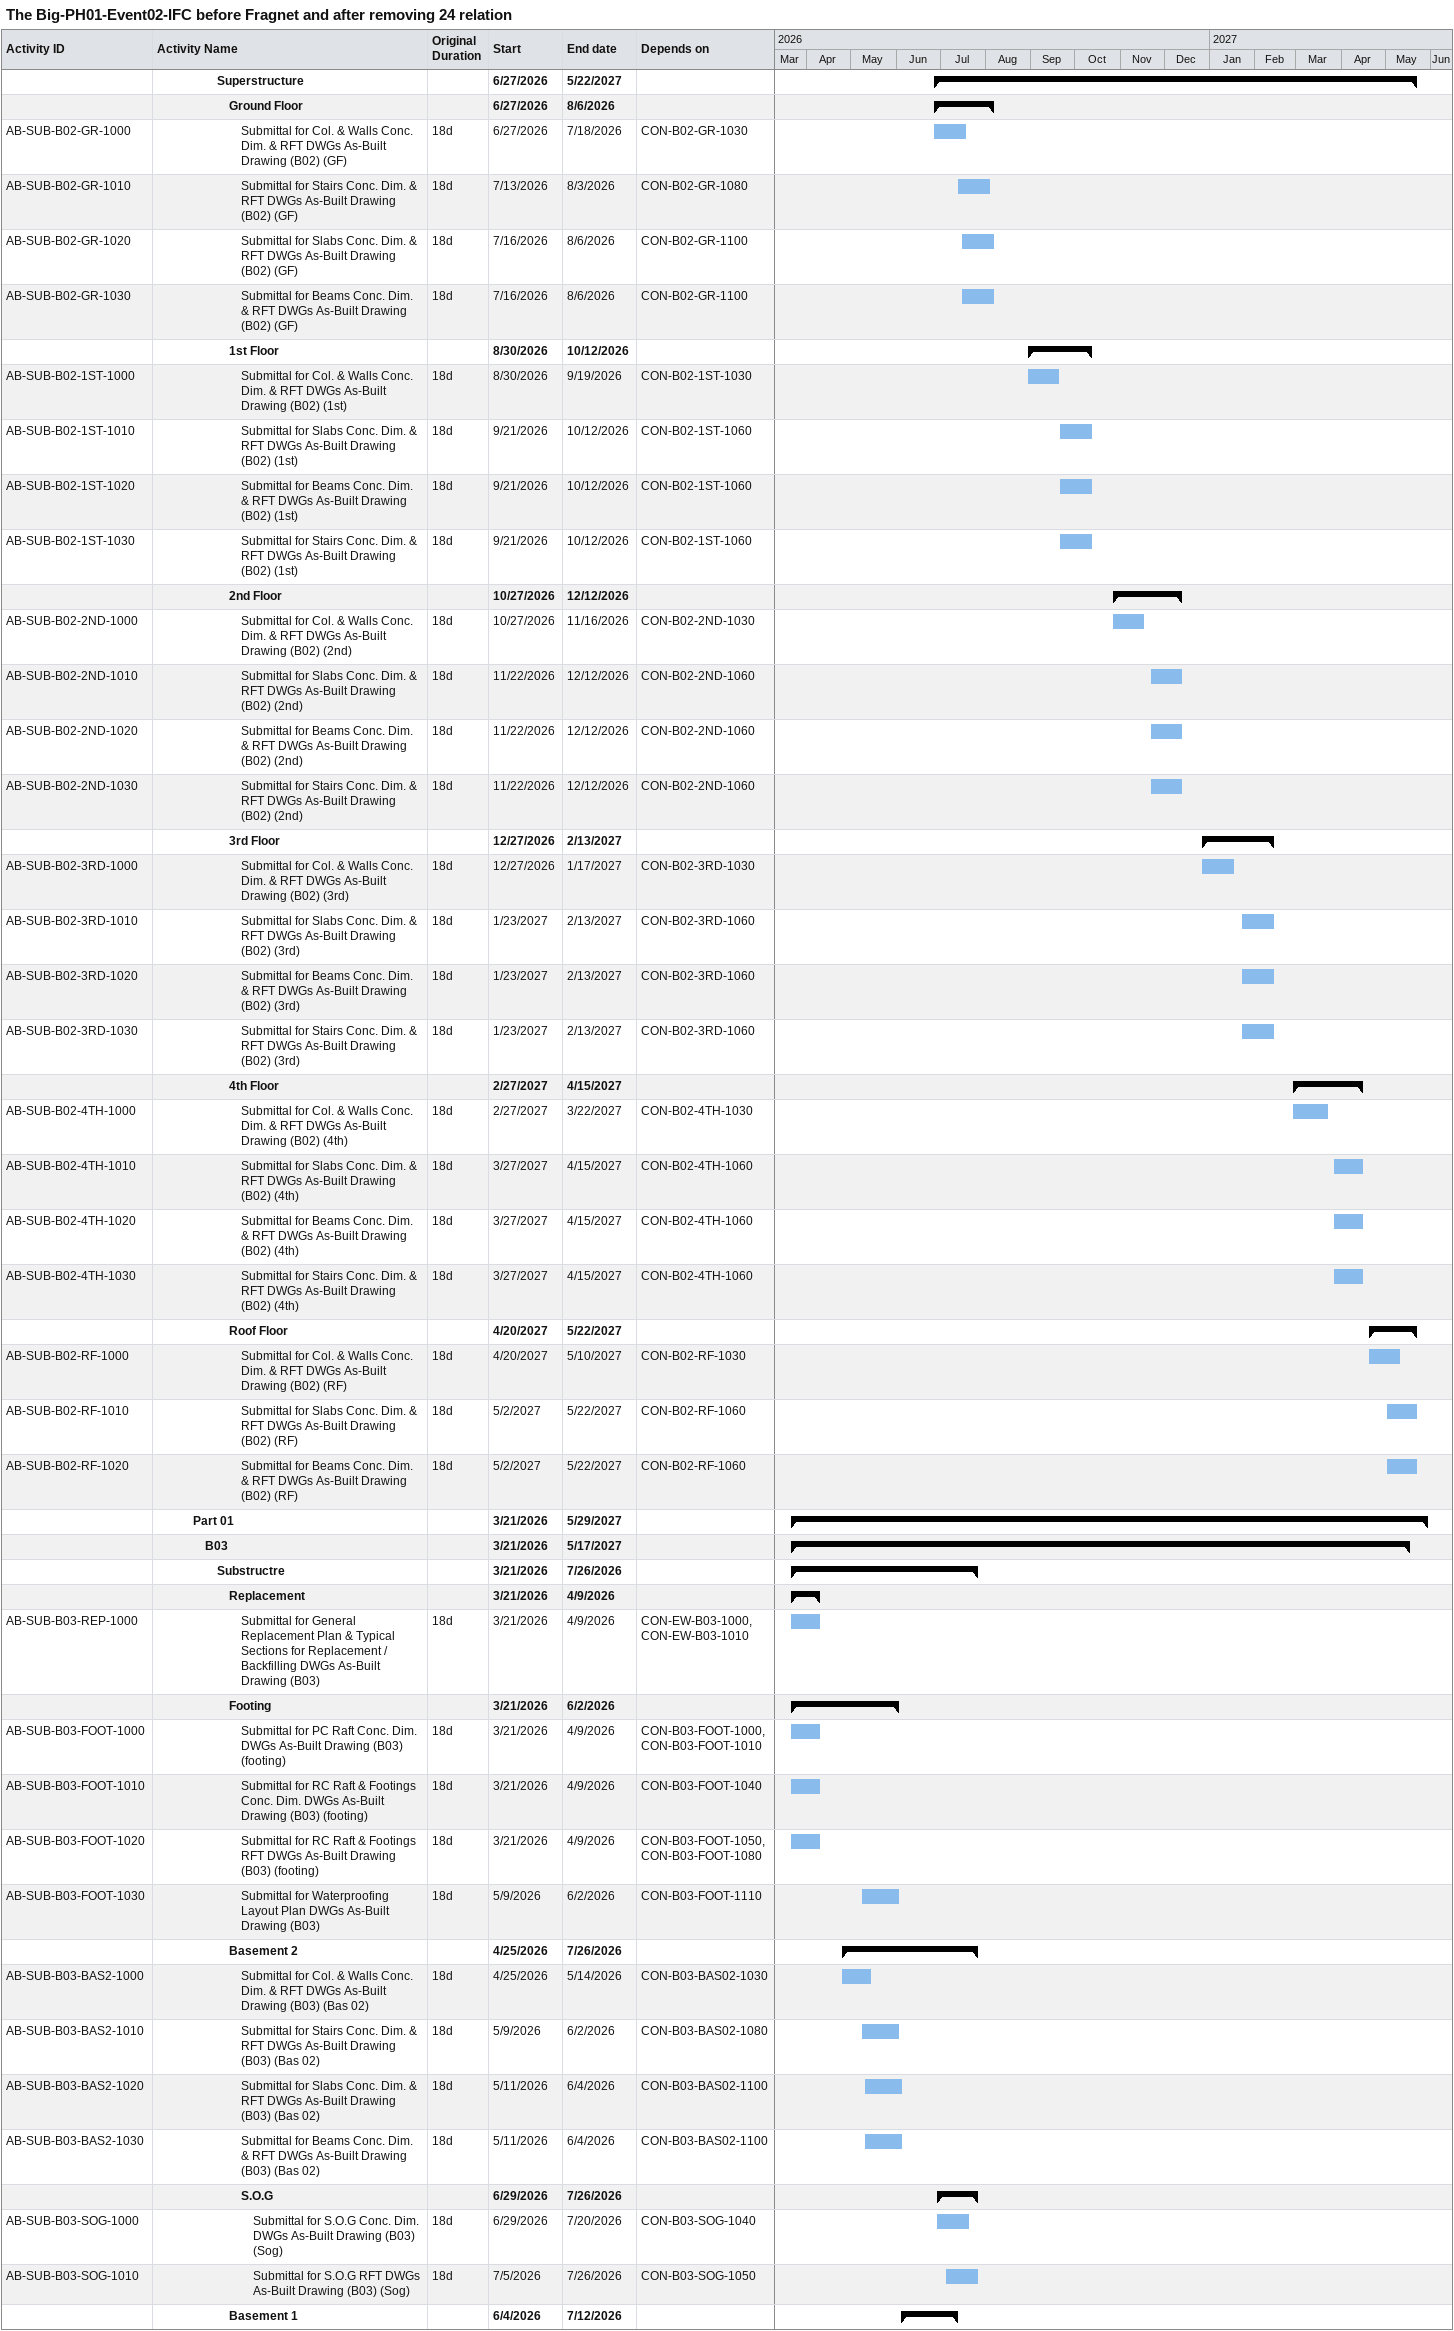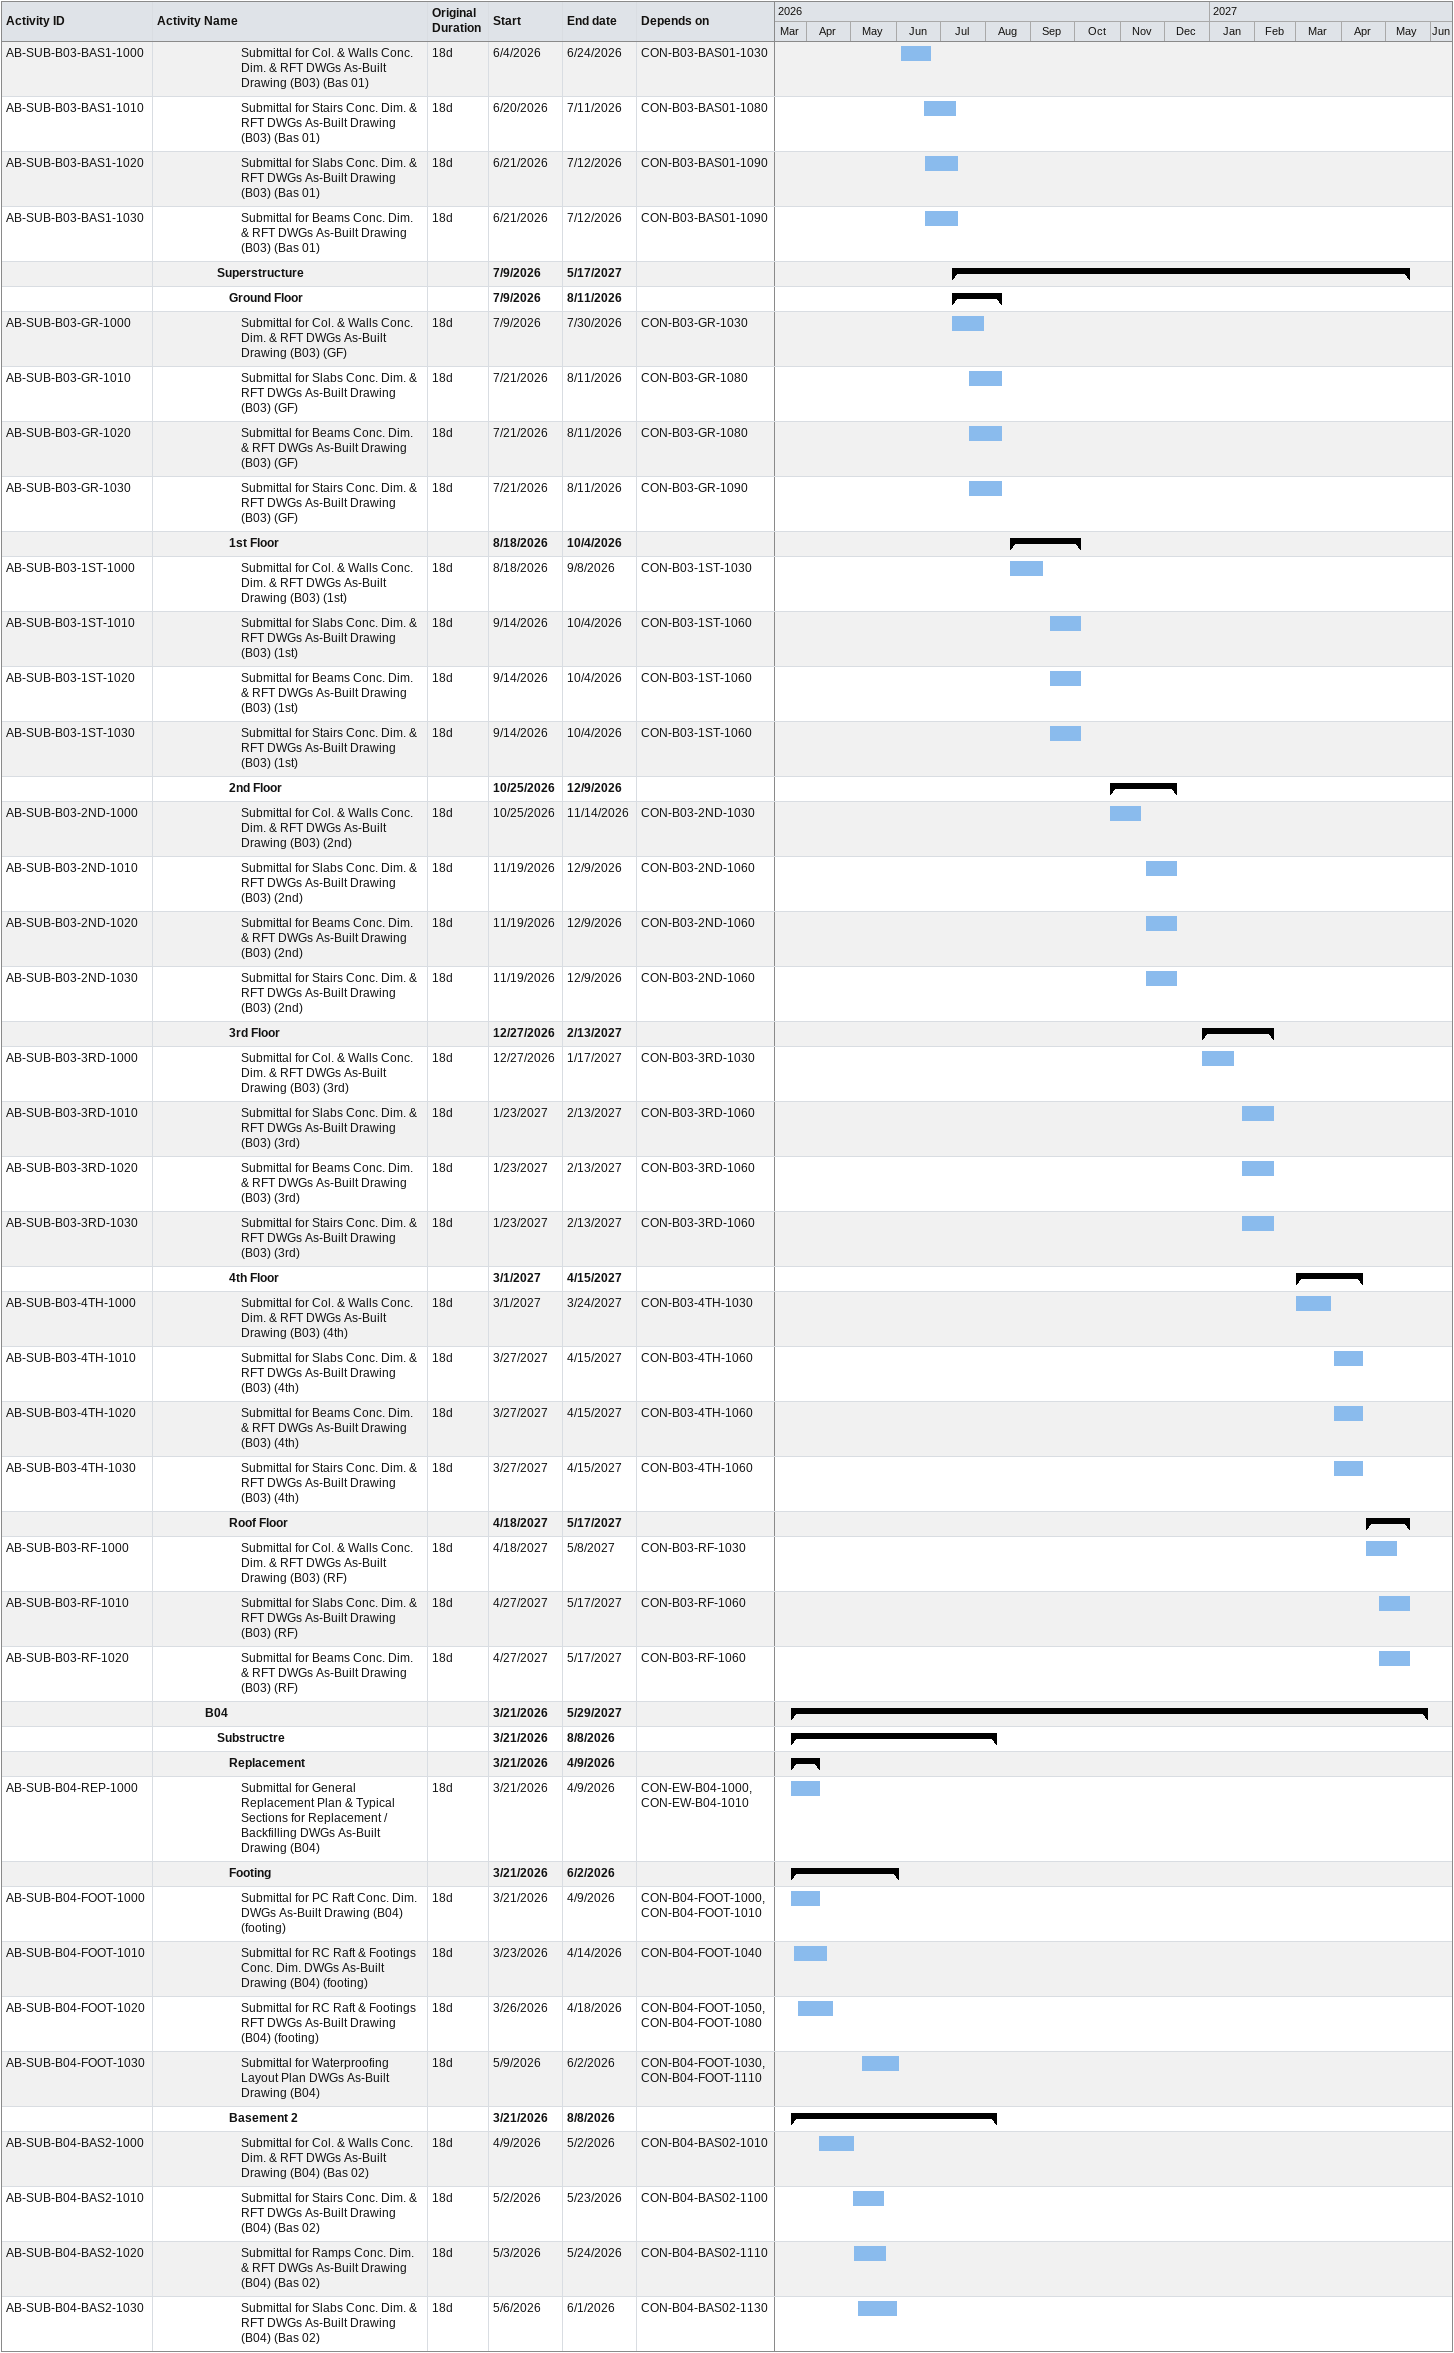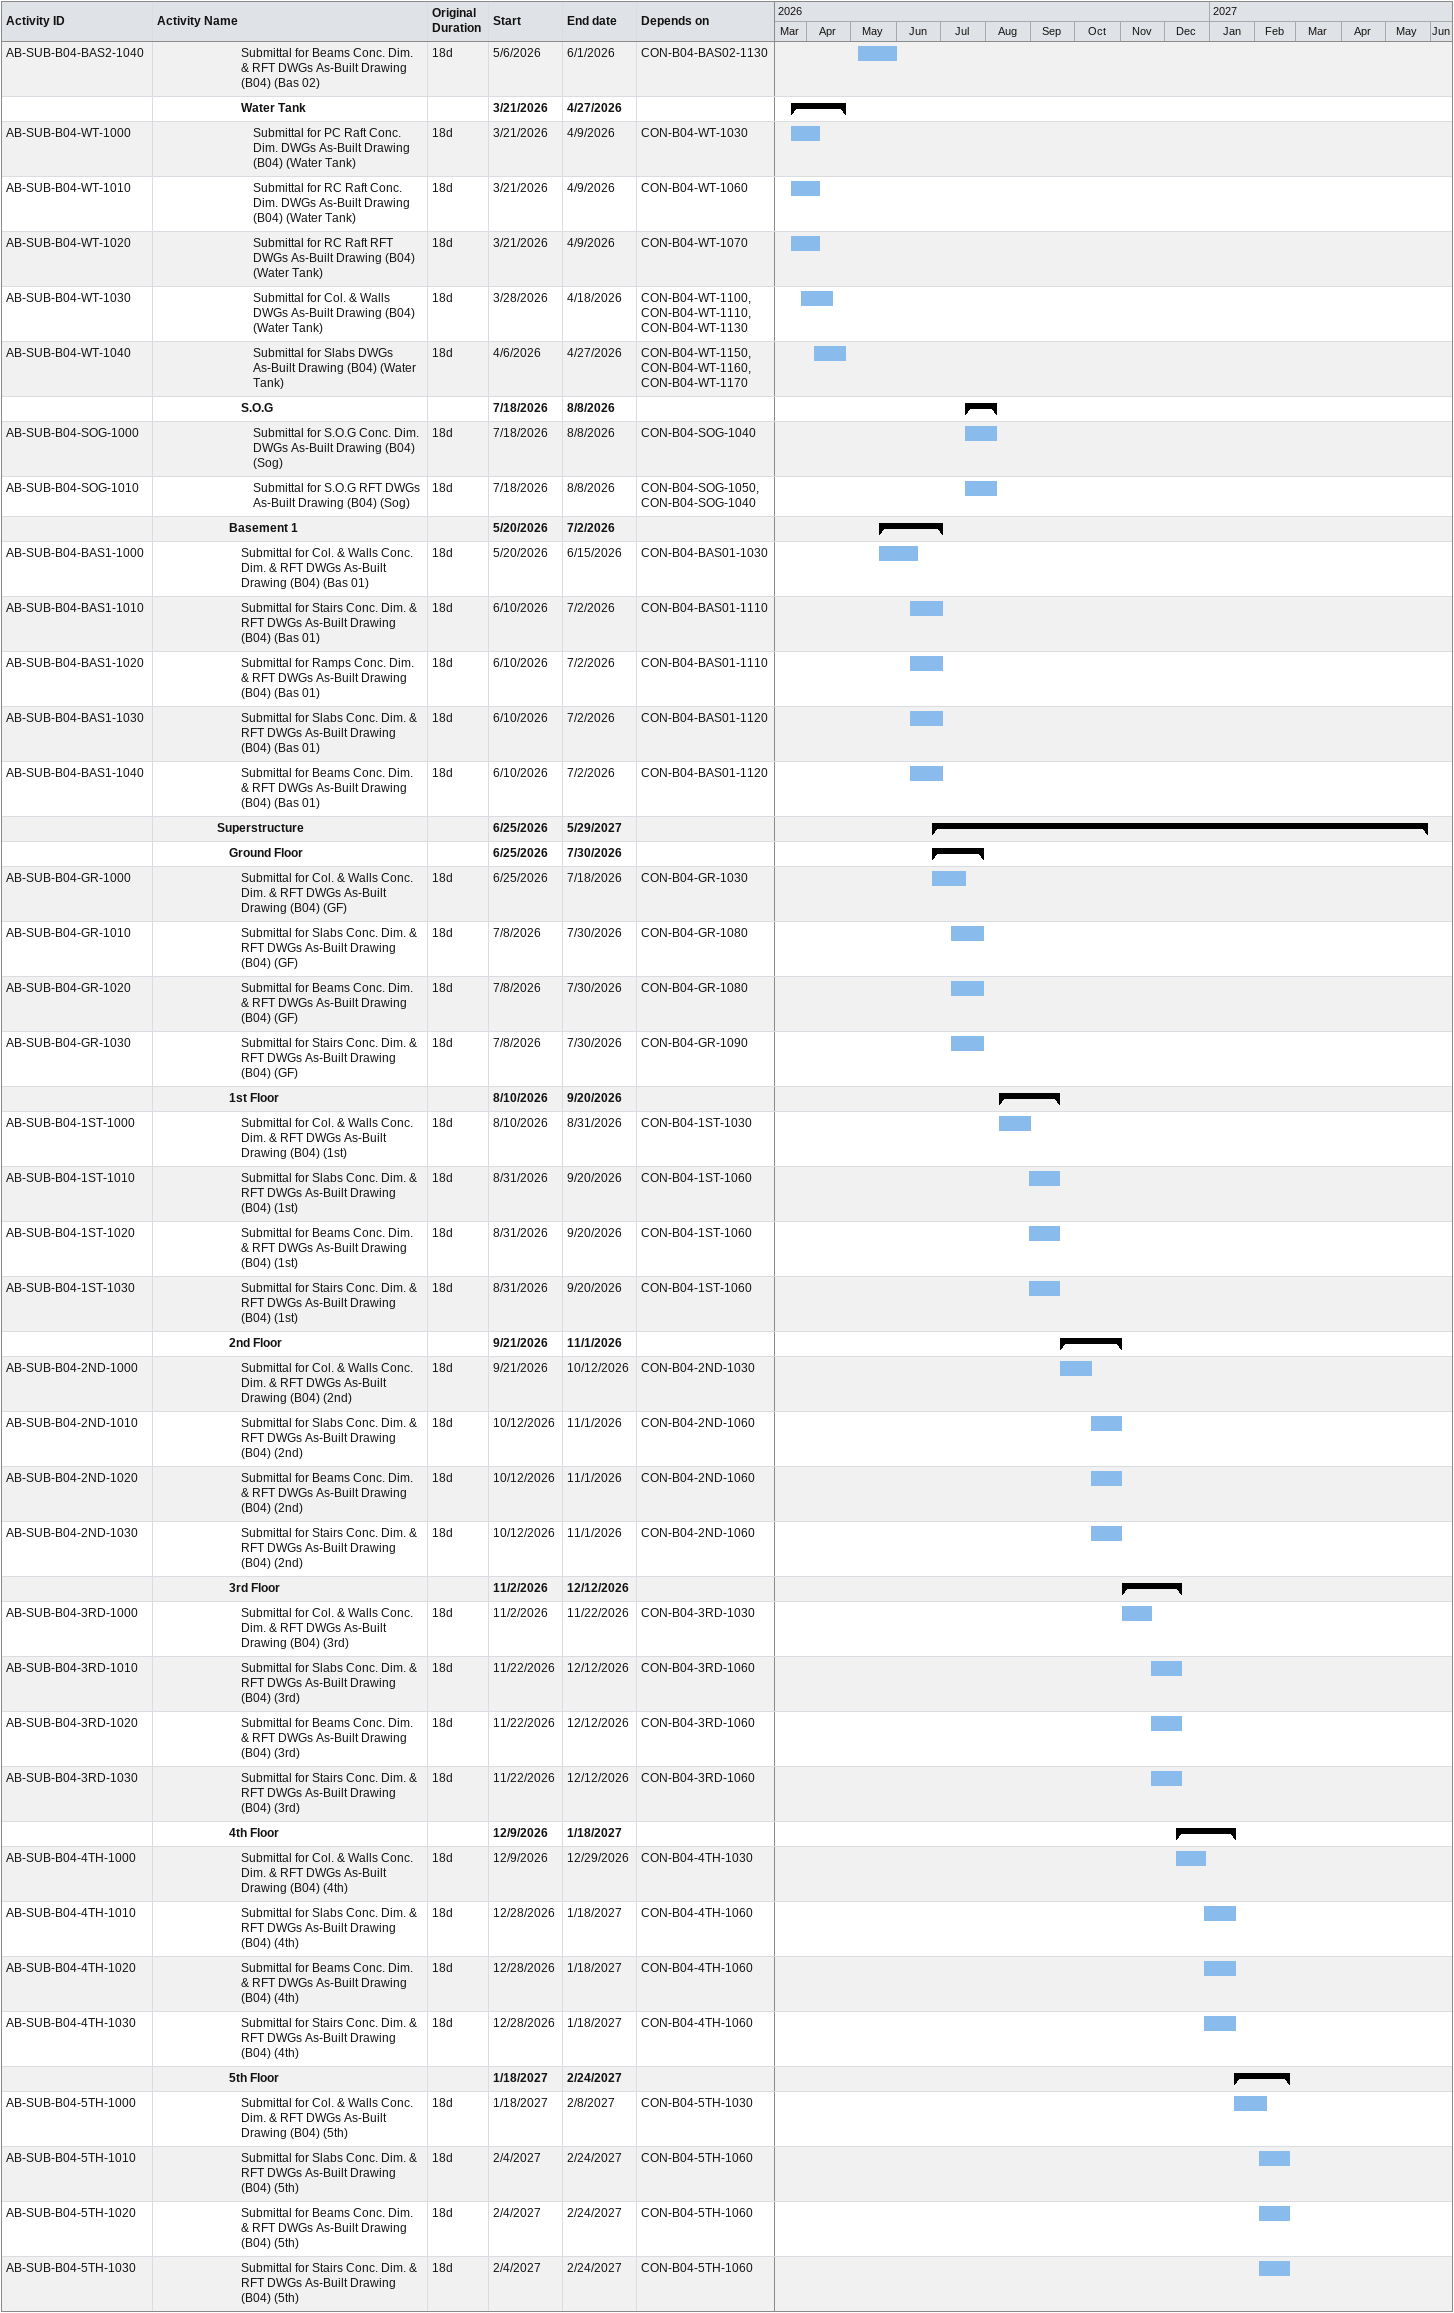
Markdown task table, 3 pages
The Big-PH01-Event02-IFC before Fragnet and after removing 24 relation

| ID | Level | Task | Original duration | Start | Finish | Predecessors |
|---|---|---|---|---|---|---|
|  | 6 | **Superstructure** |  | 2026-06-27 | 2027-05-22 |  |
|  | 7 | **Ground Floor** |  | 2026-06-27 | 2026-08-06 |  |
| AB-SUB-B02-GR-1000 | 8 | Submittal for Col. & Walls Conc. Dim. & RFT DWGs As-Built Drawing (B02) (GF) | 18d | 2026-06-27 | 2026-07-18 | CON-B02-GR-1030 |
| AB-SUB-B02-GR-1010 | 8 | Submittal for Stairs Conc. Dim. & RFT DWGs As-Built Drawing (B02) (GF) | 18d | 2026-07-13 | 2026-08-03 | CON-B02-GR-1080 |
| AB-SUB-B02-GR-1020 | 8 | Submittal for Slabs Conc. Dim. & RFT DWGs As-Built Drawing (B02) (GF) | 18d | 2026-07-16 | 2026-08-06 | CON-B02-GR-1100 |
| AB-SUB-B02-GR-1030 | 8 | Submittal for Beams Conc. Dim. & RFT DWGs As-Built Drawing (B02) (GF) | 18d | 2026-07-16 | 2026-08-06 | CON-B02-GR-1100 |
|  | 7 | **1st Floor** |  | 2026-08-30 | 2026-10-12 |  |
| AB-SUB-B02-1ST-1000 | 8 | Submittal for Col. & Walls Conc. Dim. & RFT DWGs As-Built Drawing (B02) (1st) | 18d | 2026-08-30 | 2026-09-19 | CON-B02-1ST-1030 |
| AB-SUB-B02-1ST-1010 | 8 | Submittal for Slabs Conc. Dim. & RFT DWGs As-Built Drawing (B02) (1st) | 18d | 2026-09-21 | 2026-10-12 | CON-B02-1ST-1060 |
| AB-SUB-B02-1ST-1020 | 8 | Submittal for Beams Conc. Dim. & RFT DWGs As-Built Drawing (B02) (1st) | 18d | 2026-09-21 | 2026-10-12 | CON-B02-1ST-1060 |
| AB-SUB-B02-1ST-1030 | 8 | Submittal for Stairs Conc. Dim. & RFT DWGs As-Built Drawing (B02) (1st) | 18d | 2026-09-21 | 2026-10-12 | CON-B02-1ST-1060 |
|  | 7 | **2nd Floor** |  | 2026-10-27 | 2026-12-12 |  |
| AB-SUB-B02-2ND-1000 | 8 | Submittal for Col. & Walls Conc. Dim. & RFT DWGs As-Built Drawing (B02) (2nd) | 18d | 2026-10-27 | 2026-11-16 | CON-B02-2ND-1030 |
| AB-SUB-B02-2ND-1010 | 8 | Submittal for Slabs Conc. Dim. & RFT DWGs As-Built Drawing (B02) (2nd) | 18d | 2026-11-22 | 2026-12-12 | CON-B02-2ND-1060 |
| AB-SUB-B02-2ND-1020 | 8 | Submittal for Beams Conc. Dim. & RFT DWGs As-Built Drawing (B02) (2nd) | 18d | 2026-11-22 | 2026-12-12 | CON-B02-2ND-1060 |
| AB-SUB-B02-2ND-1030 | 8 | Submittal for Stairs Conc. Dim. & RFT DWGs As-Built Drawing (B02) (2nd) | 18d | 2026-11-22 | 2026-12-12 | CON-B02-2ND-1060 |
|  | 7 | **3rd Floor** |  | 2026-12-27 | 2027-02-13 |  |
| AB-SUB-B02-3RD-1000 | 8 | Submittal for Col. & Walls Conc. Dim. & RFT DWGs As-Built Drawing (B02) (3rd) | 18d | 2026-12-27 | 2027-01-17 | CON-B02-3RD-1030 |
| AB-SUB-B02-3RD-1010 | 8 | Submittal for Slabs Conc. Dim. & RFT DWGs As-Built Drawing (B02) (3rd) | 18d | 2027-01-23 | 2027-02-13 | CON-B02-3RD-1060 |
| AB-SUB-B02-3RD-1020 | 8 | Submittal for Beams Conc. Dim. & RFT DWGs As-Built Drawing (B02) (3rd) | 18d | 2027-01-23 | 2027-02-13 | CON-B02-3RD-1060 |
| AB-SUB-B02-3RD-1030 | 8 | Submittal for Stairs Conc. Dim. & RFT DWGs As-Built Drawing (B02) (3rd) | 18d | 2027-01-23 | 2027-02-13 | CON-B02-3RD-1060 |
|  | 7 | **4th Floor** |  | 2027-02-27 | 2027-04-15 |  |
| AB-SUB-B02-4TH-1000 | 8 | Submittal for Col. & Walls Conc. Dim. & RFT DWGs As-Built Drawing (B02) (4th) | 18d | 2027-02-27 | 2027-03-22 | CON-B02-4TH-1030 |
| AB-SUB-B02-4TH-1010 | 8 | Submittal for Slabs Conc. Dim. & RFT DWGs As-Built Drawing (B02) (4th) | 18d | 2027-03-27 | 2027-04-15 | CON-B02-4TH-1060 |
| AB-SUB-B02-4TH-1020 | 8 | Submittal for Beams Conc. Dim. & RFT DWGs As-Built Drawing (B02) (4th) | 18d | 2027-03-27 | 2027-04-15 | CON-B02-4TH-1060 |
| AB-SUB-B02-4TH-1030 | 8 | Submittal for Stairs Conc. Dim. & RFT DWGs As-Built Drawing (B02) (4th) | 18d | 2027-03-27 | 2027-04-15 | CON-B02-4TH-1060 |
|  | 7 | **Roof Floor** |  | 2027-04-20 | 2027-05-22 |  |
| AB-SUB-B02-RF-1000 | 8 | Submittal for Col. & Walls Conc. Dim. & RFT DWGs As-Built Drawing (B02) (RF) | 18d | 2027-04-20 | 2027-05-10 | CON-B02-RF-1030 |
| AB-SUB-B02-RF-1010 | 8 | Submittal for Slabs Conc. Dim. & RFT DWGs As-Built Drawing (B02) (RF) | 18d | 2027-05-02 | 2027-05-22 | CON-B02-RF-1060 |
| AB-SUB-B02-RF-1020 | 8 | Submittal for Beams Conc. Dim. & RFT DWGs As-Built Drawing (B02) (RF) | 18d | 2027-05-02 | 2027-05-22 | CON-B02-RF-1060 |
|  | 4 | **Part 01** |  | 2026-03-21 | 2027-05-29 |  |
|  | 5 | **B03** |  | 2026-03-21 | 2027-05-17 |  |
|  | 6 | **Substructre** |  | 2026-03-21 | 2026-07-26 |  |
|  | 7 | **Replacement** |  | 2026-03-21 | 2026-04-09 |  |
| AB-SUB-B03-REP-1000 | 8 | Submittal for General Replacement Plan & Typical Sections for Replacement / Backfilling DWGs As-Built Drawing (B03) | 18d | 2026-03-21 | 2026-04-09 | CON-EW-B03-1000, CON-EW-B03-1010 |
|  | 7 | **Footing** |  | 2026-03-21 | 2026-06-02 |  |
| AB-SUB-B03-FOOT-1000 | 8 | Submittal for PC Raft Conc. Dim. DWGs As-Built Drawing (B03) (footing) | 18d | 2026-03-21 | 2026-04-09 | CON-B03-FOOT-1000, CON-B03-FOOT-1010 |
| AB-SUB-B03-FOOT-1010 | 8 | Submittal for RC Raft & Footings Conc. Dim. DWGs As-Built Drawing (B03) (footing) | 18d | 2026-03-21 | 2026-04-09 | CON-B03-FOOT-1040 |
| AB-SUB-B03-FOOT-1020 | 8 | Submittal for RC Raft & Footings RFT DWGs As-Built Drawing (B03) (footing) | 18d | 2026-03-21 | 2026-04-09 | CON-B03-FOOT-1050, CON-B03-FOOT-1080 |
| AB-SUB-B03-FOOT-1030 | 8 | Submittal for Waterproofing Layout Plan DWGs As-Built Drawing (B03) | 18d | 2026-05-09 | 2026-06-02 | CON-B03-FOOT-1110 |
|  | 7 | **Basement 2** |  | 2026-04-25 | 2026-07-26 |  |
| AB-SUB-B03-BAS2-1000 | 8 | Submittal for Col. & Walls Conc. Dim. & RFT DWGs As-Built Drawing (B03) (Bas 02) | 18d | 2026-04-25 | 2026-05-14 | CON-B03-BAS02-1030 |
| AB-SUB-B03-BAS2-1010 | 8 | Submittal for Stairs Conc. Dim. & RFT DWGs As-Built Drawing (B03) (Bas 02) | 18d | 2026-05-09 | 2026-06-02 | CON-B03-BAS02-1080 |
| AB-SUB-B03-BAS2-1020 | 8 | Submittal for Slabs Conc. Dim. & RFT DWGs As-Built Drawing (B03) (Bas 02) | 18d | 2026-05-11 | 2026-06-04 | CON-B03-BAS02-1100 |
| AB-SUB-B03-BAS2-1030 | 8 | Submittal for Beams Conc. Dim. & RFT DWGs As-Built Drawing (B03) (Bas 02) | 18d | 2026-05-11 | 2026-06-04 | CON-B03-BAS02-1100 |
|  | 8 | **S.O.G** |  | 2026-06-29 | 2026-07-26 |  |
| AB-SUB-B03-SOG-1000 | 9 | Submittal for S.O.G Conc. Dim. DWGs As-Built Drawing (B03) (Sog) | 18d | 2026-06-29 | 2026-07-20 | CON-B03-SOG-1040 |
| AB-SUB-B03-SOG-1010 | 9 | Submittal for S.O.G RFT DWGs As-Built Drawing (B03) (Sog) | 18d | 2026-07-05 | 2026-07-26 | CON-B03-SOG-1050 |
|  | 7 | **Basement 1** |  | 2026-06-04 | 2026-07-12 |  |
| AB-SUB-B03-BAS1-1000 | 8 | Submittal for Col. & Walls Conc. Dim. & RFT DWGs As-Built Drawing (B03) (Bas 01) | 18d | 2026-06-04 | 2026-06-24 | CON-B03-BAS01-1030 |
| AB-SUB-B03-BAS1-1010 | 8 | Submittal for Stairs Conc. Dim. & RFT DWGs As-Built Drawing (B03) (Bas 01) | 18d | 2026-06-20 | 2026-07-11 | CON-B03-BAS01-1080 |
| AB-SUB-B03-BAS1-1020 | 8 | Submittal for Slabs Conc. Dim. & RFT DWGs As-Built Drawing (B03) (Bas 01) | 18d | 2026-06-21 | 2026-07-12 | CON-B03-BAS01-1090 |
| AB-SUB-B03-BAS1-1030 | 8 | Submittal for Beams Conc. Dim. & RFT DWGs As-Built Drawing (B03) (Bas 01) | 18d | 2026-06-21 | 2026-07-12 | CON-B03-BAS01-1090 |
|  | 6 | **Superstructure** |  | 2026-07-09 | 2027-05-17 |  |
|  | 7 | **Ground Floor** |  | 2026-07-09 | 2026-08-11 |  |
| AB-SUB-B03-GR-1000 | 8 | Submittal for Col. & Walls Conc. Dim. & RFT DWGs As-Built Drawing (B03) (GF) | 18d | 2026-07-09 | 2026-07-30 | CON-B03-GR-1030 |
| AB-SUB-B03-GR-1010 | 8 | Submittal for Slabs Conc. Dim. & RFT DWGs As-Built Drawing (B03) (GF) | 18d | 2026-07-21 | 2026-08-11 | CON-B03-GR-1080 |
| AB-SUB-B03-GR-1020 | 8 | Submittal for Beams Conc. Dim. & RFT DWGs As-Built Drawing (B03) (GF) | 18d | 2026-07-21 | 2026-08-11 | CON-B03-GR-1080 |
| AB-SUB-B03-GR-1030 | 8 | Submittal for Stairs Conc. Dim. & RFT DWGs As-Built Drawing (B03) (GF) | 18d | 2026-07-21 | 2026-08-11 | CON-B03-GR-1090 |
|  | 7 | **1st Floor** |  | 2026-08-18 | 2026-10-04 |  |
| AB-SUB-B03-1ST-1000 | 8 | Submittal for Col. & Walls Conc. Dim. & RFT DWGs As-Built Drawing (B03) (1st) | 18d | 2026-08-18 | 2026-09-08 | CON-B03-1ST-1030 |
| AB-SUB-B03-1ST-1010 | 8 | Submittal for Slabs Conc. Dim. & RFT DWGs As-Built Drawing (B03) (1st) | 18d | 2026-09-14 | 2026-10-04 | CON-B03-1ST-1060 |
| AB-SUB-B03-1ST-1020 | 8 | Submittal for Beams Conc. Dim. & RFT DWGs As-Built Drawing (B03) (1st) | 18d | 2026-09-14 | 2026-10-04 | CON-B03-1ST-1060 |
| AB-SUB-B03-1ST-1030 | 8 | Submittal for Stairs Conc. Dim. & RFT DWGs As-Built Drawing (B03) (1st) | 18d | 2026-09-14 | 2026-10-04 | CON-B03-1ST-1060 |
|  | 7 | **2nd Floor** |  | 2026-10-25 | 2026-12-09 |  |
| AB-SUB-B03-2ND-1000 | 8 | Submittal for Col. & Walls Conc. Dim. & RFT DWGs As-Built Drawing (B03) (2nd) | 18d | 2026-10-25 | 2026-11-14 | CON-B03-2ND-1030 |
| AB-SUB-B03-2ND-1010 | 8 | Submittal for Slabs Conc. Dim. & RFT DWGs As-Built Drawing (B03) (2nd) | 18d | 2026-11-19 | 2026-12-09 | CON-B03-2ND-1060 |
| AB-SUB-B03-2ND-1020 | 8 | Submittal for Beams Conc. Dim. & RFT DWGs As-Built Drawing (B03) (2nd) | 18d | 2026-11-19 | 2026-12-09 | CON-B03-2ND-1060 |
| AB-SUB-B03-2ND-1030 | 8 | Submittal for Stairs Conc. Dim. & RFT DWGs As-Built Drawing (B03) (2nd) | 18d | 2026-11-19 | 2026-12-09 | CON-B03-2ND-1060 |
|  | 7 | **3rd Floor** |  | 2026-12-27 | 2027-02-13 |  |
| AB-SUB-B03-3RD-1000 | 8 | Submittal for Col. & Walls Conc. Dim. & RFT DWGs As-Built Drawing (B03) (3rd) | 18d | 2026-12-27 | 2027-01-17 | CON-B03-3RD-1030 |
| AB-SUB-B03-3RD-1010 | 8 | Submittal for Slabs Conc. Dim. & RFT DWGs As-Built Drawing (B03) (3rd) | 18d | 2027-01-23 | 2027-02-13 | CON-B03-3RD-1060 |
| AB-SUB-B03-3RD-1020 | 8 | Submittal for Beams Conc. Dim. & RFT DWGs As-Built Drawing (B03) (3rd) | 18d | 2027-01-23 | 2027-02-13 | CON-B03-3RD-1060 |
| AB-SUB-B03-3RD-1030 | 8 | Submittal for Stairs Conc. Dim. & RFT DWGs As-Built Drawing (B03) (3rd) | 18d | 2027-01-23 | 2027-02-13 | CON-B03-3RD-1060 |
|  | 7 | **4th Floor** |  | 2027-03-01 | 2027-04-15 |  |
| AB-SUB-B03-4TH-1000 | 8 | Submittal for Col. & Walls Conc. Dim. & RFT DWGs As-Built Drawing (B03) (4th) | 18d | 2027-03-01 | 2027-03-24 | CON-B03-4TH-1030 |
| AB-SUB-B03-4TH-1010 | 8 | Submittal for Slabs Conc. Dim. & RFT DWGs As-Built Drawing (B03) (4th) | 18d | 2027-03-27 | 2027-04-15 | CON-B03-4TH-1060 |
| AB-SUB-B03-4TH-1020 | 8 | Submittal for Beams Conc. Dim. & RFT DWGs As-Built Drawing (B03) (4th) | 18d | 2027-03-27 | 2027-04-15 | CON-B03-4TH-1060 |
| AB-SUB-B03-4TH-1030 | 8 | Submittal for Stairs Conc. Dim. & RFT DWGs As-Built Drawing (B03) (4th) | 18d | 2027-03-27 | 2027-04-15 | CON-B03-4TH-1060 |
|  | 7 | **Roof Floor** |  | 2027-04-18 | 2027-05-17 |  |
| AB-SUB-B03-RF-1000 | 8 | Submittal for Col. & Walls Conc. Dim. & RFT DWGs As-Built Drawing (B03) (RF) | 18d | 2027-04-18 | 2027-05-08 | CON-B03-RF-1030 |
| AB-SUB-B03-RF-1010 | 8 | Submittal for Slabs Conc. Dim. & RFT DWGs As-Built Drawing (B03) (RF) | 18d | 2027-04-27 | 2027-05-17 | CON-B03-RF-1060 |
| AB-SUB-B03-RF-1020 | 8 | Submittal for Beams Conc. Dim. & RFT DWGs As-Built Drawing (B03) (RF) | 18d | 2027-04-27 | 2027-05-17 | CON-B03-RF-1060 |
|  | 5 | **B04** |  | 2026-03-21 | 2027-05-29 |  |
|  | 6 | **Substructre** |  | 2026-03-21 | 2026-08-08 |  |
|  | 7 | **Replacement** |  | 2026-03-21 | 2026-04-09 |  |
| AB-SUB-B04-REP-1000 | 8 | Submittal for General Replacement Plan & Typical Sections for Replacement / Backfilling DWGs As-Built Drawing (B04) | 18d | 2026-03-21 | 2026-04-09 | CON-EW-B04-1000, CON-EW-B04-1010 |
|  | 7 | **Footing** |  | 2026-03-21 | 2026-06-02 |  |
| AB-SUB-B04-FOOT-1000 | 8 | Submittal for PC Raft Conc. Dim. DWGs As-Built Drawing (B04) (footing) | 18d | 2026-03-21 | 2026-04-09 | CON-B04-FOOT-1000, CON-B04-FOOT-1010 |
| AB-SUB-B04-FOOT-1010 | 8 | Submittal for RC Raft & Footings Conc. Dim. DWGs As-Built Drawing (B04) (footing) | 18d | 2026-03-23 | 2026-04-14 | CON-B04-FOOT-1040 |
| AB-SUB-B04-FOOT-1020 | 8 | Submittal for RC Raft & Footings RFT DWGs As-Built Drawing (B04) (footing) | 18d | 2026-03-26 | 2026-04-18 | CON-B04-FOOT-1050, CON-B04-FOOT-1080 |
| AB-SUB-B04-FOOT-1030 | 8 | Submittal for Waterproofing Layout Plan DWGs As-Built Drawing (B04) | 18d | 2026-05-09 | 2026-06-02 | CON-B04-FOOT-1030, CON-B04-FOOT-1110 |
|  | 7 | **Basement 2** |  | 2026-03-21 | 2026-08-08 |  |
| AB-SUB-B04-BAS2-1000 | 8 | Submittal for Col. & Walls Conc. Dim. & RFT DWGs As-Built Drawing (B04) (Bas 02) | 18d | 2026-04-09 | 2026-05-02 | CON-B04-BAS02-1010 |
| AB-SUB-B04-BAS2-1010 | 8 | Submittal for Stairs Conc. Dim. & RFT DWGs As-Built Drawing (B04) (Bas 02) | 18d | 2026-05-02 | 2026-05-23 | CON-B04-BAS02-1100 |
| AB-SUB-B04-BAS2-1020 | 8 | Submittal for Ramps Conc. Dim. & RFT DWGs As-Built Drawing (B04) (Bas 02) | 18d | 2026-05-03 | 2026-05-24 | CON-B04-BAS02-1110 |
| AB-SUB-B04-BAS2-1030 | 8 | Submittal for Slabs Conc. Dim. & RFT DWGs As-Built Drawing (B04) (Bas 02) | 18d | 2026-05-06 | 2026-06-01 | CON-B04-BAS02-1130 |
| AB-SUB-B04-BAS2-1040 | 8 | Submittal for Beams Conc. Dim. & RFT DWGs As-Built Drawing (B04) (Bas 02) | 18d | 2026-05-06 | 2026-06-01 | CON-B04-BAS02-1130 |
|  | 8 | **Water Tank** |  | 2026-03-21 | 2026-04-27 |  |
| AB-SUB-B04-WT-1000 | 9 | Submittal for PC Raft Conc. Dim. DWGs As-Built Drawing (B04) (Water Tank) | 18d | 2026-03-21 | 2026-04-09 | CON-B04-WT-1030 |
| AB-SUB-B04-WT-1010 | 9 | Submittal for RC Raft Conc. Dim. DWGs As-Built Drawing (B04) (Water Tank) | 18d | 2026-03-21 | 2026-04-09 | CON-B04-WT-1060 |
| AB-SUB-B04-WT-1020 | 9 | Submittal for RC Raft RFT DWGs As-Built Drawing (B04) (Water Tank) | 18d | 2026-03-21 | 2026-04-09 | CON-B04-WT-1070 |
| AB-SUB-B04-WT-1030 | 9 | Submittal for Col. & Walls DWGs As-Built Drawing (B04) (Water Tank) | 18d | 2026-03-28 | 2026-04-18 | CON-B04-WT-1100, CON-B04-WT-1110, CON-B04-WT-1130 |
| AB-SUB-B04-WT-1040 | 9 | Submittal for Slabs DWGs As-Built Drawing (B04) (Water Tank) | 18d | 2026-04-06 | 2026-04-27 | CON-B04-WT-1150, CON-B04-WT-1160, CON-B04-WT-1170 |
|  | 8 | **S.O.G** |  | 2026-07-18 | 2026-08-08 |  |
| AB-SUB-B04-SOG-1000 | 9 | Submittal for S.O.G Conc. Dim. DWGs As-Built Drawing (B04) (Sog) | 18d | 2026-07-18 | 2026-08-08 | CON-B04-SOG-1040 |
| AB-SUB-B04-SOG-1010 | 9 | Submittal for S.O.G RFT DWGs As-Built Drawing (B04) (Sog) | 18d | 2026-07-18 | 2026-08-08 | CON-B04-SOG-1050, CON-B04-SOG-1040 |
|  | 7 | **Basement 1** |  | 2026-05-20 | 2026-07-02 |  |
| AB-SUB-B04-BAS1-1000 | 8 | Submittal for Col. & Walls Conc. Dim. & RFT DWGs As-Built Drawing (B04) (Bas 01) | 18d | 2026-05-20 | 2026-06-15 | CON-B04-BAS01-1030 |
| AB-SUB-B04-BAS1-1010 | 8 | Submittal for Stairs Conc. Dim. & RFT DWGs As-Built Drawing (B04) (Bas 01) | 18d | 2026-06-10 | 2026-07-02 | CON-B04-BAS01-1110 |
| AB-SUB-B04-BAS1-1020 | 8 | Submittal for Ramps Conc. Dim. & RFT DWGs As-Built Drawing (B04) (Bas 01) | 18d | 2026-06-10 | 2026-07-02 | CON-B04-BAS01-1110 |
| AB-SUB-B04-BAS1-1030 | 8 | Submittal for Slabs Conc. Dim. & RFT DWGs As-Built Drawing (B04) (Bas 01) | 18d | 2026-06-10 | 2026-07-02 | CON-B04-BAS01-1120 |
| AB-SUB-B04-BAS1-1040 | 8 | Submittal for Beams Conc. Dim. & RFT DWGs As-Built Drawing (B04) (Bas 01) | 18d | 2026-06-10 | 2026-07-02 | CON-B04-BAS01-1120 |
|  | 6 | **Superstructure** |  | 2026-06-25 | 2027-05-29 |  |
|  | 7 | **Ground Floor** |  | 2026-06-25 | 2026-07-30 |  |
| AB-SUB-B04-GR-1000 | 8 | Submittal for Col. & Walls Conc. Dim. & RFT DWGs As-Built Drawing (B04) (GF) | 18d | 2026-06-25 | 2026-07-18 | CON-B04-GR-1030 |
| AB-SUB-B04-GR-1010 | 8 | Submittal for Slabs Conc. Dim. & RFT DWGs As-Built Drawing (B04) (GF) | 18d | 2026-07-08 | 2026-07-30 | CON-B04-GR-1080 |
| AB-SUB-B04-GR-1020 | 8 | Submittal for Beams Conc. Dim. & RFT DWGs As-Built Drawing (B04) (GF) | 18d | 2026-07-08 | 2026-07-30 | CON-B04-GR-1080 |
| AB-SUB-B04-GR-1030 | 8 | Submittal for Stairs Conc. Dim. & RFT DWGs As-Built Drawing (B04) (GF) | 18d | 2026-07-08 | 2026-07-30 | CON-B04-GR-1090 |
|  | 7 | **1st Floor** |  | 2026-08-10 | 2026-09-20 |  |
| AB-SUB-B04-1ST-1000 | 8 | Submittal for Col. & Walls Conc. Dim. & RFT DWGs As-Built Drawing (B04) (1st) | 18d | 2026-08-10 | 2026-08-31 | CON-B04-1ST-1030 |
| AB-SUB-B04-1ST-1010 | 8 | Submittal for Slabs Conc. Dim. & RFT DWGs As-Built Drawing (B04) (1st) | 18d | 2026-08-31 | 2026-09-20 | CON-B04-1ST-1060 |
| AB-SUB-B04-1ST-1020 | 8 | Submittal for Beams Conc. Dim. & RFT DWGs As-Built Drawing (B04) (1st) | 18d | 2026-08-31 | 2026-09-20 | CON-B04-1ST-1060 |
| AB-SUB-B04-1ST-1030 | 8 | Submittal for Stairs Conc. Dim. & RFT DWGs As-Built Drawing (B04) (1st) | 18d | 2026-08-31 | 2026-09-20 | CON-B04-1ST-1060 |
|  | 7 | **2nd Floor** |  | 2026-09-21 | 2026-11-01 |  |
| AB-SUB-B04-2ND-1000 | 8 | Submittal for Col. & Walls Conc. Dim. & RFT DWGs As-Built Drawing (B04) (2nd) | 18d | 2026-09-21 | 2026-10-12 | CON-B04-2ND-1030 |
| AB-SUB-B04-2ND-1010 | 8 | Submittal for Slabs Conc. Dim. & RFT DWGs As-Built Drawing (B04) (2nd) | 18d | 2026-10-12 | 2026-11-01 | CON-B04-2ND-1060 |
| AB-SUB-B04-2ND-1020 | 8 | Submittal for Beams Conc. Dim. & RFT DWGs As-Built Drawing (B04) (2nd) | 18d | 2026-10-12 | 2026-11-01 | CON-B04-2ND-1060 |
| AB-SUB-B04-2ND-1030 | 8 | Submittal for Stairs Conc. Dim. & RFT DWGs As-Built Drawing (B04) (2nd) | 18d | 2026-10-12 | 2026-11-01 | CON-B04-2ND-1060 |
|  | 7 | **3rd Floor** |  | 2026-11-02 | 2026-12-12 |  |
| AB-SUB-B04-3RD-1000 | 8 | Submittal for Col. & Walls Conc. Dim. & RFT DWGs As-Built Drawing (B04) (3rd) | 18d | 2026-11-02 | 2026-11-22 | CON-B04-3RD-1030 |
| AB-SUB-B04-3RD-1010 | 8 | Submittal for Slabs Conc. Dim. & RFT DWGs As-Built Drawing (B04) (3rd) | 18d | 2026-11-22 | 2026-12-12 | CON-B04-3RD-1060 |
| AB-SUB-B04-3RD-1020 | 8 | Submittal for Beams Conc. Dim. & RFT DWGs As-Built Drawing (B04) (3rd) | 18d | 2026-11-22 | 2026-12-12 | CON-B04-3RD-1060 |
| AB-SUB-B04-3RD-1030 | 8 | Submittal for Stairs Conc. Dim. & RFT DWGs As-Built Drawing (B04) (3rd) | 18d | 2026-11-22 | 2026-12-12 | CON-B04-3RD-1060 |
|  | 7 | **4th Floor** |  | 2026-12-09 | 2027-01-18 |  |
| AB-SUB-B04-4TH-1000 | 8 | Submittal for Col. & Walls Conc. Dim. & RFT DWGs As-Built Drawing (B04) (4th) | 18d | 2026-12-09 | 2026-12-29 | CON-B04-4TH-1030 |
| AB-SUB-B04-4TH-1010 | 8 | Submittal for Slabs Conc. Dim. & RFT DWGs As-Built Drawing (B04) (4th) | 18d | 2026-12-28 | 2027-01-18 | CON-B04-4TH-1060 |
| AB-SUB-B04-4TH-1020 | 8 | Submittal for Beams Conc. Dim. & RFT DWGs As-Built Drawing (B04) (4th) | 18d | 2026-12-28 | 2027-01-18 | CON-B04-4TH-1060 |
| AB-SUB-B04-4TH-1030 | 8 | Submittal for Stairs Conc. Dim. & RFT DWGs As-Built Drawing (B04) (4th) | 18d | 2026-12-28 | 2027-01-18 | CON-B04-4TH-1060 |
|  | 7 | **5th Floor** |  | 2027-01-18 | 2027-02-24 |  |
| AB-SUB-B04-5TH-1000 | 8 | Submittal for Col. & Walls Conc. Dim. & RFT DWGs As-Built Drawing (B04) (5th) | 18d | 2027-01-18 | 2027-02-08 | CON-B04-5TH-1030 |
| AB-SUB-B04-5TH-1010 | 8 | Submittal for Slabs Conc. Dim. & RFT DWGs As-Built Drawing (B04) (5th) | 18d | 2027-02-04 | 2027-02-24 | CON-B04-5TH-1060 |
| AB-SUB-B04-5TH-1020 | 8 | Submittal for Beams Conc. Dim. & RFT DWGs As-Built Drawing (B04) (5th) | 18d | 2027-02-04 | 2027-02-24 | CON-B04-5TH-1060 |
| AB-SUB-B04-5TH-1030 | 8 | Submittal for Stairs Conc. Dim. & RFT DWGs As-Built Drawing (B04) (5th) | 18d | 2027-02-04 | 2027-02-24 | CON-B04-5TH-1060 |
